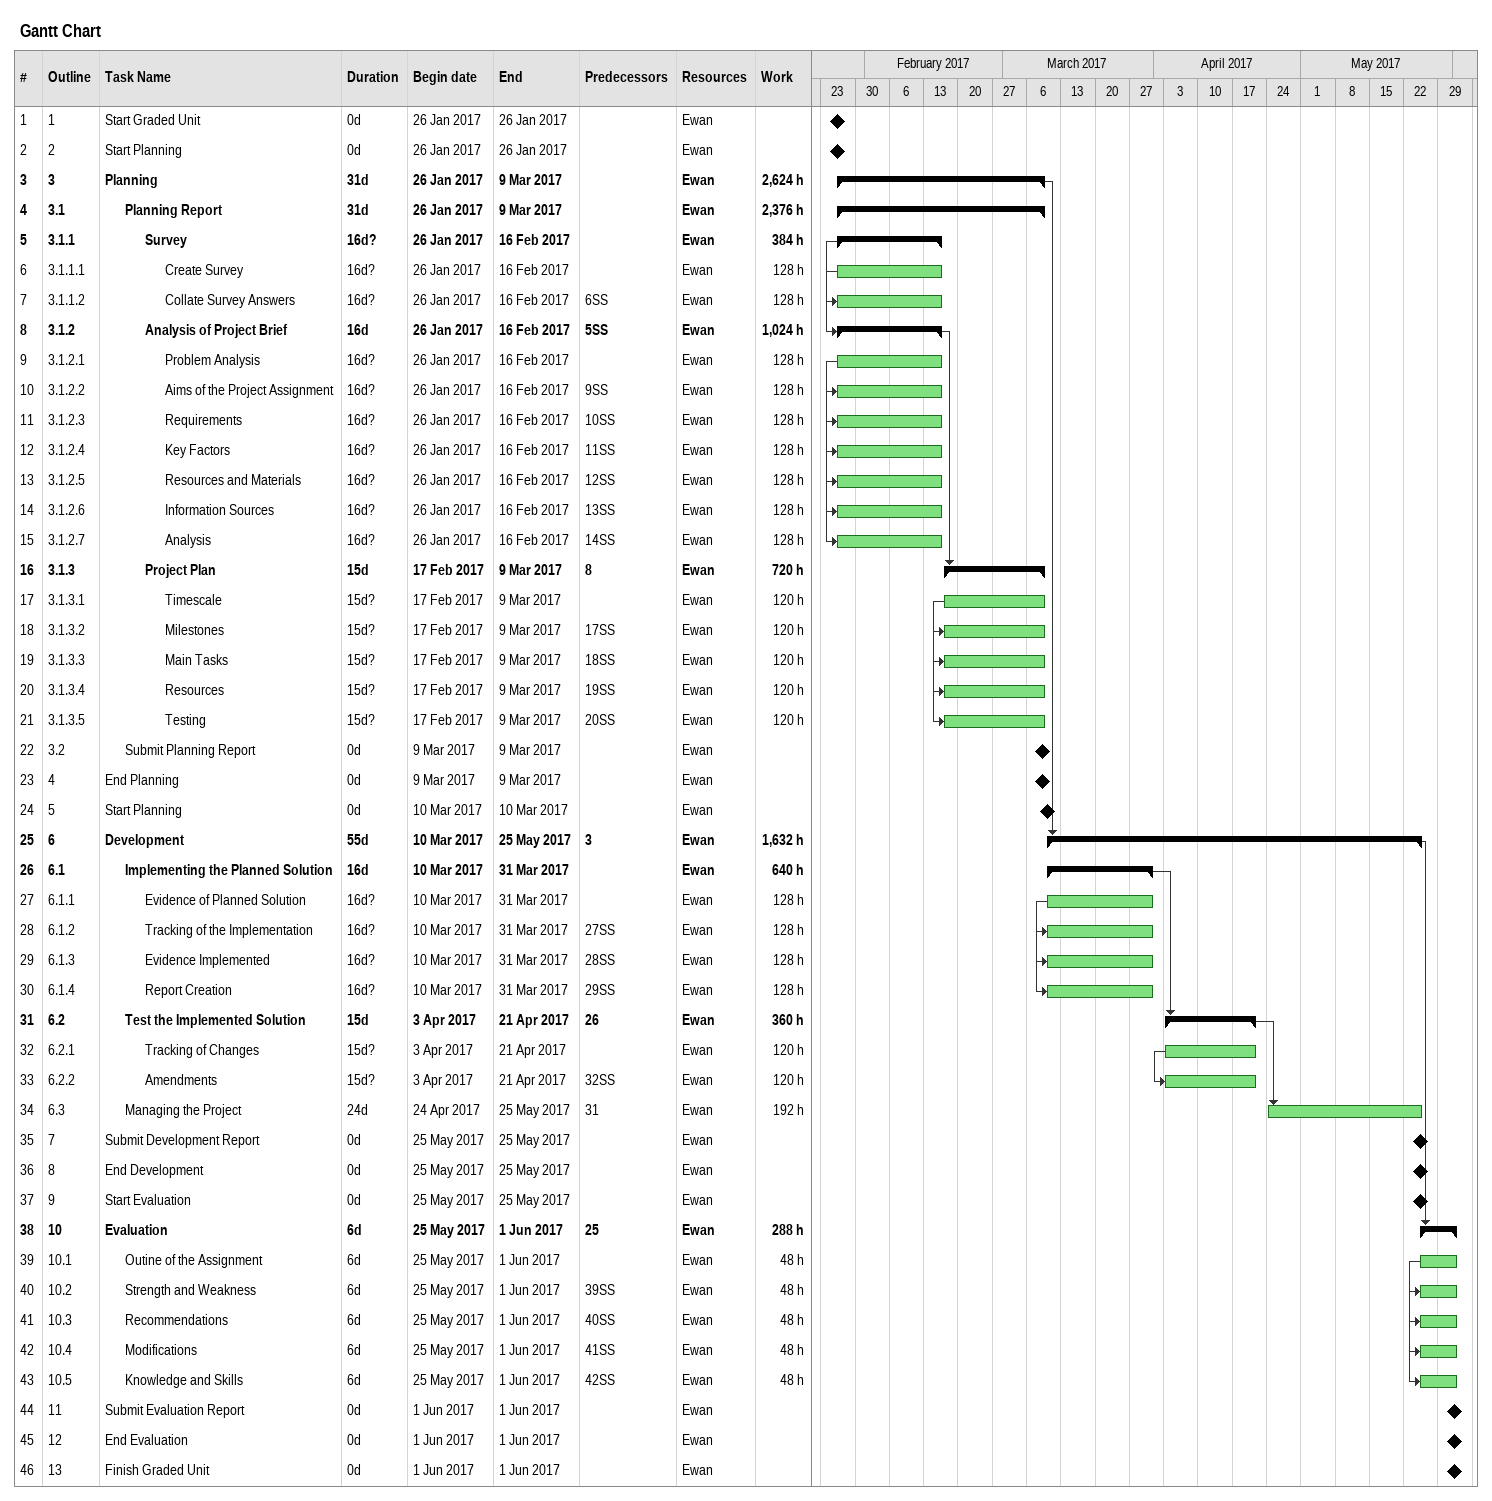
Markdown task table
Gantt Chart

| ID | WBS | Task | Duration | Start | Finish | Predecessors | Resources | Work (h) |
|---|---|---|---|---|---|---|---|---|
| 1 | 1 | Start Graded Unit | 0d | 2017-01-26 | 2017-01-26 |  | Ewan |  |
| 2 | 2 | Start Planning | 0d | 2017-01-26 | 2017-01-26 |  | Ewan |  |
| 3 | 3 | **Planning** | 31d | 2017-01-26 | 2017-03-09 |  | Ewan | 2624 |
| 4 | 3.1 | **Planning Report** | 31d | 2017-01-26 | 2017-03-09 |  | Ewan | 2376 |
| 5 | 3.1.1 | **Survey** | 16d? | 2017-01-26 | 2017-02-16 |  | Ewan | 384 |
| 6 | 3.1.1.1 | Create Survey | 16d? | 2017-01-26 | 2017-02-16 |  | Ewan | 128 |
| 7 | 3.1.1.2 | Collate Survey Answers | 16d? | 2017-01-26 | 2017-02-16 | 6SS | Ewan | 128 |
| 8 | 3.1.2 | **Analysis of Project Brief** | 16d | 2017-01-26 | 2017-02-16 | 5SS | Ewan | 1024 |
| 9 | 3.1.2.1 | Problem Analysis | 16d? | 2017-01-26 | 2017-02-16 |  | Ewan | 128 |
| 10 | 3.1.2.2 | Aims of the Project Assignment | 16d? | 2017-01-26 | 2017-02-16 | 9SS | Ewan | 128 |
| 11 | 3.1.2.3 | Requirements | 16d? | 2017-01-26 | 2017-02-16 | 10SS | Ewan | 128 |
| 12 | 3.1.2.4 | Key Factors | 16d? | 2017-01-26 | 2017-02-16 | 11SS | Ewan | 128 |
| 13 | 3.1.2.5 | Resources and Materials | 16d? | 2017-01-26 | 2017-02-16 | 12SS | Ewan | 128 |
| 14 | 3.1.2.6 | Information Sources | 16d? | 2017-01-26 | 2017-02-16 | 13SS | Ewan | 128 |
| 15 | 3.1.2.7 | Analysis | 16d? | 2017-01-26 | 2017-02-16 | 14SS | Ewan | 128 |
| 16 | 3.1.3 | **Project Plan** | 15d | 2017-02-17 | 2017-03-09 | 8 | Ewan | 720 |
| 17 | 3.1.3.1 | Timescale | 15d? | 2017-02-17 | 2017-03-09 |  | Ewan | 120 |
| 18 | 3.1.3.2 | Milestones | 15d? | 2017-02-17 | 2017-03-09 | 17SS | Ewan | 120 |
| 19 | 3.1.3.3 | Main Tasks | 15d? | 2017-02-17 | 2017-03-09 | 18SS | Ewan | 120 |
| 20 | 3.1.3.4 | Resources | 15d? | 2017-02-17 | 2017-03-09 | 19SS | Ewan | 120 |
| 21 | 3.1.3.5 | Testing | 15d? | 2017-02-17 | 2017-03-09 | 20SS | Ewan | 120 |
| 22 | 3.2 | Submit Planning Report | 0d | 2017-03-09 | 2017-03-09 |  | Ewan |  |
| 23 | 4 | End Planning | 0d | 2017-03-09 | 2017-03-09 |  | Ewan |  |
| 24 | 5 | Start Planning | 0d | 2017-03-10 | 2017-03-10 |  | Ewan |  |
| 25 | 6 | **Development** | 55d | 2017-03-10 | 2017-05-25 | 3 | Ewan | 1632 |
| 26 | 6.1 | **Implementing the Planned Solution** | 16d | 2017-03-10 | 2017-03-31 |  | Ewan | 640 |
| 27 | 6.1.1 | Evidence of Planned Solution | 16d? | 2017-03-10 | 2017-03-31 |  | Ewan | 128 |
| 28 | 6.1.2 | Tracking of the Implementation | 16d? | 2017-03-10 | 2017-03-31 | 27SS | Ewan | 128 |
| 29 | 6.1.3 | Evidence Implemented | 16d? | 2017-03-10 | 2017-03-31 | 28SS | Ewan | 128 |
| 30 | 6.1.4 | Report Creation | 16d? | 2017-03-10 | 2017-03-31 | 29SS | Ewan | 128 |
| 31 | 6.2 | **Test the Implemented Solution** | 15d | 2017-04-03 | 2017-04-21 | 26 | Ewan | 360 |
| 32 | 6.2.1 | Tracking of Changes | 15d? | 2017-04-03 | 2017-04-21 |  | Ewan | 120 |
| 33 | 6.2.2 | Amendments | 15d? | 2017-04-03 | 2017-04-21 | 32SS | Ewan | 120 |
| 34 | 6.3 | Managing the Project | 24d | 2017-04-24 | 2017-05-25 | 31 | Ewan | 192 |
| 35 | 7 | Submit Development Report | 0d | 2017-05-25 | 2017-05-25 |  | Ewan |  |
| 36 | 8 | End Development | 0d | 2017-05-25 | 2017-05-25 |  | Ewan |  |
| 37 | 9 | Start Evaluation | 0d | 2017-05-25 | 2017-05-25 |  | Ewan |  |
| 38 | 10 | **Evaluation** | 6d | 2017-05-25 | 2017-06-01 | 25 | Ewan | 288 |
| 39 | 10.1 | Outine of the Assignment | 6d | 2017-05-25 | 2017-06-01 |  | Ewan | 48 |
| 40 | 10.2 | Strength and Weakness | 6d | 2017-05-25 | 2017-06-01 | 39SS | Ewan | 48 |
| 41 | 10.3 | Recommendations | 6d | 2017-05-25 | 2017-06-01 | 40SS | Ewan | 48 |
| 42 | 10.4 | Modifications | 6d | 2017-05-25 | 2017-06-01 | 41SS | Ewan | 48 |
| 43 | 10.5 | Knowledge and Skills | 6d | 2017-05-25 | 2017-06-01 | 42SS | Ewan | 48 |
| 44 | 11 | Submit Evaluation Report | 0d | 2017-06-01 | 2017-06-01 |  | Ewan |  |
| 45 | 12 | End Evaluation | 0d | 2017-06-01 | 2017-06-01 |  | Ewan |  |
| 46 | 13 | Finish Graded Unit | 0d | 2017-06-01 | 2017-06-01 |  | Ewan |  |
